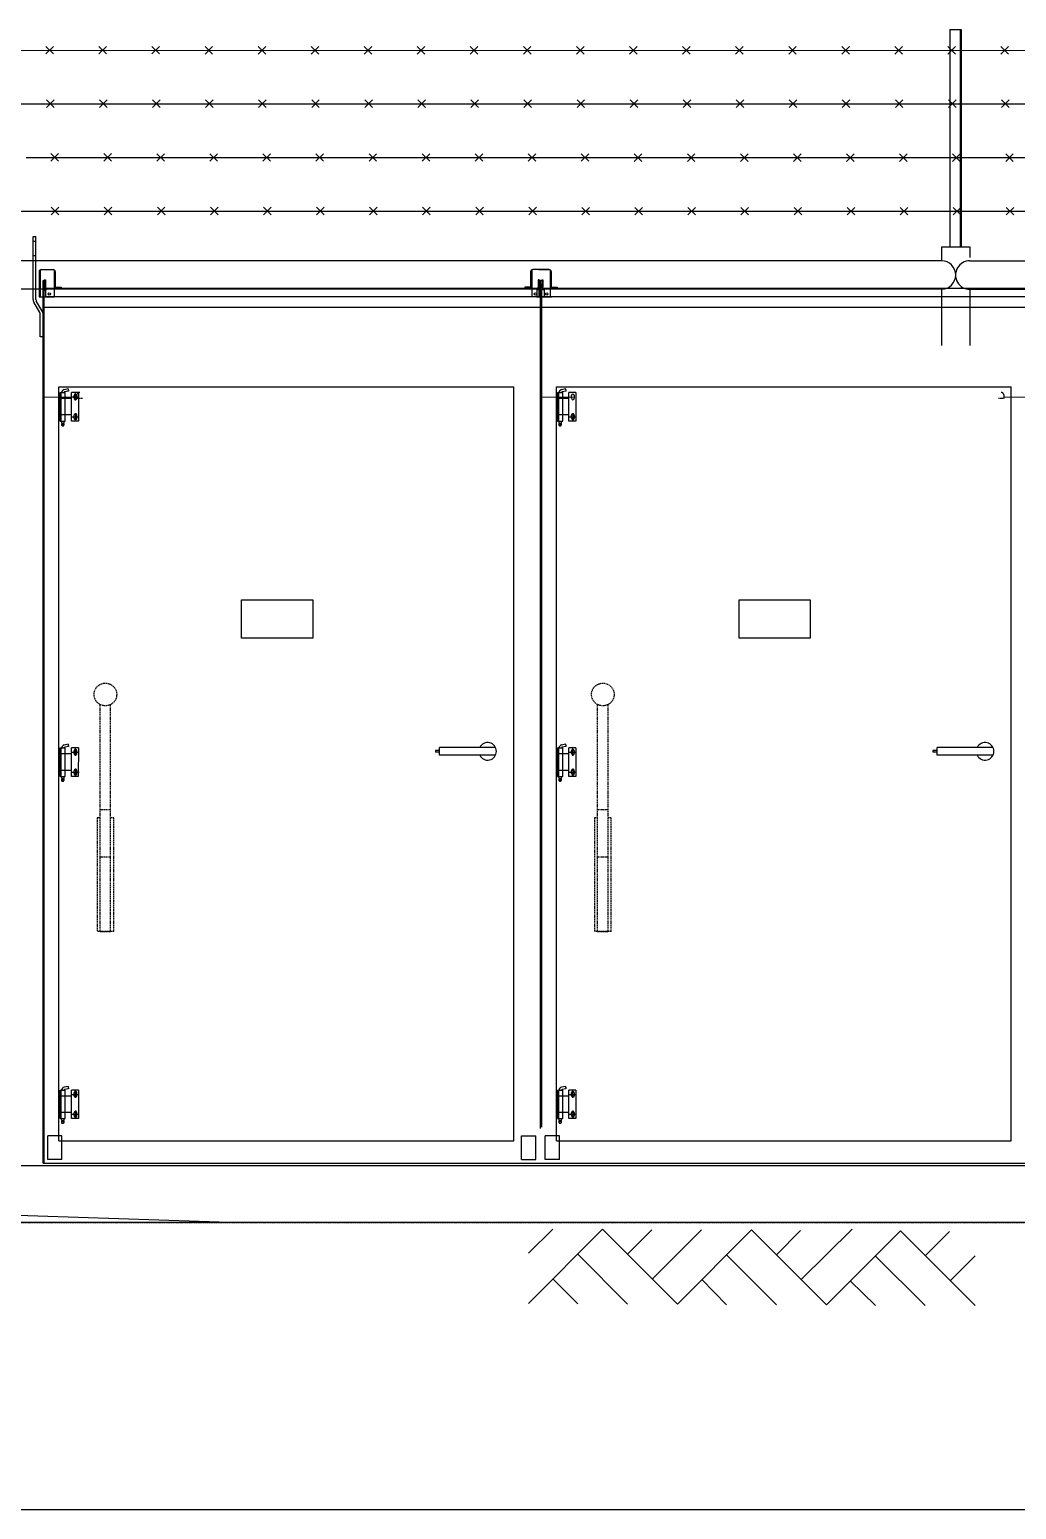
# Model space of a CAD drawing. Extents: x -326402 to 5111156, y -86404 to 1223589.
# Drawn here: x -42441 to -39837, y -38801 to -34897 of the extents above; entities that cross this region are included whole.
import ezdxf

# ---------------------------------------------------------------- set-up
doc = ezdxf.new("R2010")
doc.units = 0
doc.header["$LTSCALE"] = 0.5
doc.header["$MEASUREMENT"] = 0
doc.linetypes.add('HIDDEN', pattern=[9.525, 6.35, -3.175])
for name, color, linetype in [('1', 7, 'Continuous'), ('21', 7, 'Continuous'), ('22', 7, 'Continuous'), ('23', 7, 'Continuous'), ('24', 7, 'Continuous'), ('27', 7, 'Continuous'), ('40', 7, 'Continuous'), ('47', 7, 'Continuous'), ('51', 7, 'Continuous')]:
    doc.layers.add(name, color=color, linetype=linetype)

# ---------------------------------------------------------------- blocks, each defined once
blk = doc.blocks.new('TER')
at = {"layer": '40', "color": 5, "linetype": 'Continuous'}
for p, q in [((-2.6125, -0.85), (-1.75, 0)), ((-2.6125, -2.6125), (0, 0)), ((2.6375, -2.6375), (0, 0)), ((6.9875, -1.775), (8.775, 0)), ((0.875, -0.875), (1.725, -0.025)), ((1.75, -1.75), (3.475, -0.025)), ((2.6375, -2.6375), (5.2375, -0.025)), ((7.875, -2.6625), (5.2375, -0.025)), ((6.1125, -0.9), (6.9625, -0.05)), ((7.875, -2.6625), (10.475, -0.0625)), ((13.1, -2.6875), (10.475, -0.0625)), ((11.35, -0.9375), (12.2, -0.0875)), ((0.875, -2.6375), (-0.875, -0.875)), ((6.1125, -2.6625), (4.3625, -0.9)), ((11.35, -2.6875), (9.5875, -0.9375)), ((12.225, -1.8125), (13.1, -0.9375)), ((-0.875, -2.625), (-1.75, -1.75)), ((4.3625, -2.6625), (3.4875, -1.775)), ((9.6, -2.6875), (8.7125, -1.8125))]:
    blk.add_line(p, q, dxfattribs=at)

msp = doc.modelspace()

# ---------------------------------------------------------------- linework, layer by layer
at = {"color": 6, "linetype": 'Continuous'}
for p, q in [((-41881.3, -36401.6), (-41693.4, -36401.6)), ((-41881.3, -36502.8), (-41881.3, -36401.6)), ((-41693.4, -36401.6), (-41693.4, -36502.8)), ((-40568.9, -36401.6), (-40380.9, -36401.6)), ((-40568.8, -36502.8), (-40568.9, -36401.6)), ((-40380.9, -36401.6), (-40380.9, -36502.8)), ((-41693.4, -36502.8), (-41881.3, -36502.8)), ((-40380.9, -36502.8), (-40568.8, -36502.8))]:
    msp.add_line(p, q, dxfattribs=at)
at = {"layer": '1', "color": 3, "linetype": 'Continuous'}
for p, q in [((-40012.4, -34897), (-39982.4, -34897)), ((-40012.4, -34897), (-40012.4, -35470)), ((-39985.4, -34897.1), (-39985.5, -35470)), ((-39982.4, -34897), (-39982.5, -35470)), ((-42377.7, -34941.4), (-42397.9, -34961.4)), ((-42397.9, -34941.4), (-42377.8, -34961.4)), ((-42237.7, -34941.4), (-42257.9, -34961.4)), ((-42257.9, -34941.4), (-42237.7, -34961.4)), ((-42097.7, -34941.4), (-42117.9, -34961.4)), ((-42117.9, -34941.4), (-42097.7, -34961.4)), ((-41957.8, -34941.5), (-41977.9, -34961.5)), ((-41977.9, -34941.5), (-41957.8, -34961.5)), ((-41817.8, -34941.5), (-41837.9, -34961.5)), ((-41837.9, -34941.5), (-41817.7, -34961.5)), ((-41677.8, -34941.5), (-41697.9, -34961.5)), ((-41697.9, -34941.5), (-41677.7, -34961.5)), ((-41537.8, -34941.5), (-41557.9, -34961.5)), ((-41557.9, -34941.5), (-41537.7, -34961.5)), ((-41397.8, -34941.6), (-41417.9, -34961.5)), ((-41417.9, -34941.6), (-41397.7, -34961.5)), ((-41257.7, -34941.6), (-41277.9, -34961.6)), ((-41277.9, -34941.6), (-41257.7, -34961.6)), ((-41117.8, -34941.6), (-41137.9, -34961.6)), ((-41137.9, -34941.6), (-41117.7, -34961.6)), ((-40977.7, -34941.6), (-40997.9, -34961.6)), ((-40997.9, -34941.6), (-40977.8, -34961.6)), ((-40837.8, -34941.6), (-40857.9, -34961.6)), ((-40857.9, -34941.6), (-40837.8, -34961.6)), ((-40697.8, -34941.7), (-40717.9, -34961.7)), ((-40717.9, -34941.7), (-40697.8, -34961.7)), ((-40557.8, -34941.7), (-40577.9, -34961.7)), ((-40577.9, -34941.7), (-40557.8, -34961.7)), ((-40417.7, -34941.7), (-40437.9, -34961.7)), ((-40437.9, -34941.7), (-40417.8, -34961.7)), ((-40277.8, -34941.7), (-40297.9, -34961.7)), ((-40297.9, -34941.7), (-40277.8, -34961.7)), ((-40137.7, -34941.8), (-40157.9, -34961.8)), ((-40157.9, -34941.8), (-40137.8, -34961.8)), ((-39997.8, -34941.8), (-40017.9, -34961.8)), ((-40017.9, -34941.8), (-39997.8, -34961.8)), ((-39857.8, -34941.8), (-39877.9, -34961.8)), ((-39877.9, -34941.8), (-39857.8, -34961.8)), ((-43287.7, -34951.3), (-33982.5, -34952.8)), ((-43282.8, -35092.7), (-33982.5, -35092.7)), ((-42376.3, -35082.6), (-42396.4, -35102.6)), ((-42396.4, -35082.7), (-42376.3, -35102.7)), ((-42236.3, -35082.7), (-42256.4, -35102.7)), ((-42256.4, -35082.7), (-42236.3, -35102.7)), ((-42096.3, -35082.7), (-42116.4, -35102.7)), ((-42116.4, -35082.7), (-42096.3, -35102.6)), ((-41956.3, -35082.7), (-41976.4, -35102.7)), ((-41976.4, -35082.7), (-41956.3, -35102.7)), ((-41816.3, -35082.7), (-41836.4, -35102.7)), ((-41836.4, -35082.7), (-41816.3, -35102.7)), ((-41676.3, -35082.7), (-41696.4, -35102.7)), ((-41696.4, -35082.7), (-41676.3, -35102.7)), ((-41536.3, -35082.7), (-41556.4, -35102.7)), ((-41556.4, -35082.7), (-41536.3, -35102.7)), ((-41396.3, -35082.7), (-41416.4, -35102.7)), ((-41416.4, -35082.7), (-41396.3, -35102.7)), ((-41256.3, -35082.7), (-41276.4, -35102.7)), ((-41276.4, -35082.7), (-41256.3, -35102.7)), ((-41136.4, -35082.6), (-41116.3, -35102.7)), ((-41116.3, -35082.7), (-41136.4, -35102.7)), ((-40976.3, -35082.7), (-40996.4, -35102.7)), ((-40996.4, -35082.7), (-40976.3, -35102.7)), ((-40836.3, -35082.7), (-40856.4, -35102.7)), ((-40856.4, -35082.7), (-40836.3, -35102.7)), ((-40696.3, -35082.7), (-40716.4, -35102.7)), ((-40716.4, -35082.7), (-40696.3, -35102.7)), ((-40556.3, -35082.7), (-40576.4, -35102.7)), ((-40576.4, -35082.7), (-40556.3, -35102.7)), ((-40416.3, -35082.7), (-40436.4, -35102.7)), ((-40436.4, -35082.7), (-40416.3, -35102.7)), ((-40296.5, -35082.7), (-40276.3, -35102.6)), ((-40276.3, -35082.7), (-40296.4, -35102.7)), ((-40136.3, -35082.7), (-40156.4, -35102.7)), ((-40156.4, -35082.7), (-40136.3, -35102.7)), ((-39996.3, -35082.7), (-40016.4, -35102.7)), ((-40016.4, -35082.7), (-39996.3, -35102.7)), ((-39876.5, -35082.7), (-39856.3, -35102.7)), ((-39856.3, -35082.7), (-39876.4, -35102.7)), ((-42450, -35234.2), (-42170, -35234.3)), ((-42385, -35244.3), (-42364.9, -35224.3)), ((-42364.9, -35244.3), (-42385, -35224.3)), ((-42245, -35244.3), (-42224.9, -35224.3)), ((-42224.9, -35244.3), (-42245, -35224.3)), ((-42170, -35234.3), (-41890, -35234.4)), ((-42084.9, -35244.3), (-42105.1, -35224.4)), ((-42105, -35244.4), (-42084.9, -35224.4)), ((-41965.1, -35244.4), (-41944.9, -35224.4)), ((-41944.9, -35244.4), (-41965, -35224.4)), ((-41890.1, -35234.4), (-41610.1, -35234.4)), ((-41825.1, -35244.4), (-41805, -35224.4)), ((-41805, -35244.4), (-41825.1, -35224.4)), ((-41685.1, -35244.4), (-41665, -35224.4)), ((-41665, -35244.4), (-41685.1, -35224.4)), ((-41610.1, -35234.4), (-41330.1, -35234.4)), ((-41545.1, -35244.4), (-41525, -35224.4)), ((-41525, -35244.4), (-41545.1, -35224.4)), ((-41405.1, -35244.5), (-41385, -35224.5)), ((-41385, -35244.5), (-41405.1, -35224.5)), ((-41330.1, -35234.5), (-41050.1, -35234.5)), ((-41245, -35244.5), (-41265.2, -35224.5)), ((-41265.1, -35244.5), (-41245, -35224.5)), ((-41105, -35244.5), (-41125.2, -35224.5)), ((-41125.1, -35244.5), (-41105, -35224.5)), ((-41050.2, -35234.5), (-40770.2, -35234.5)), ((-40985.2, -35244.5), (-40965.1, -35224.5)), ((-40965.1, -35244.5), (-40985.2, -35224.5)), ((-40825.1, -35244.6), (-40845.2, -35224.5)), ((-40845.2, -35244.6), (-40825.1, -35224.6)), ((-40770.2, -35234.5), (-40490.2, -35234.6)), ((-40705.2, -35244.6), (-40685.1, -35224.6)), ((-40685.1, -35244.6), (-40705.2, -35224.6)), ((-40565.2, -35244.6), (-40545.1, -35224.6)), ((-40545.1, -35244.6), (-40565.2, -35224.6)), ((-40490.2, -35234.6), (-40210.2, -35234.6)), ((-40425.3, -35244.6), (-40405.1, -35224.6)), ((-40405.2, -35244.6), (-40425.2, -35224.6)), ((-40285.3, -35244.6), (-40265.1, -35224.6)), ((-40265.1, -35244.7), (-40285.3, -35224.6)), ((-40210.3, -35234.6), (-39930.3, -35234.7)), ((-40145.3, -35244.6), (-40125.2, -35224.7)), ((-40125.2, -35244.7), (-40145.3, -35224.7)), ((-40005.3, -35244.7), (-39985.2, -35224.7)), ((-39985.2, -35244.7), (-40005.3, -35224.7)), ((-39930.3, -35234.7), (-39650.3, -35234.7)), ((-39865.3, -35244.7), (-39845.2, -35224.7)), ((-39845.2, -35244.7), (-39865.3, -35224.7)), ((-42383.6, -35385.7), (-42363.4, -35365.7)), ((-42363.4, -35385.7), (-42383.5, -35365.7)), ((-42243.6, -35385.7), (-42223.5, -35365.7)), ((-42223.5, -35385.7), (-42243.6, -35365.8)), ((-42103.6, -35385.8), (-42083.5, -35365.8)), ((-42083.4, -35385.8), (-42103.6, -35365.8)), ((-41963.6, -35385.8), (-41943.5, -35365.8)), ((-41943.5, -35385.8), (-41963.6, -35365.8)), ((-41823.6, -35385.8), (-41803.5, -35365.8)), ((-41803.5, -35385.8), (-41823.6, -35365.8)), ((-41663.5, -35385.9), (-41683.7, -35365.8)), ((-41683.6, -35385.8), (-41663.5, -35365.8)), ((-41543.7, -35385.8), (-41523.5, -35365.9)), ((-41523.5, -35385.9), (-41543.7, -35365.9)), ((-41403.7, -35385.9), (-41383.6, -35365.9)), ((-41383.6, -35385.9), (-41403.7, -35365.9)), ((-41263.7, -35385.9), (-41243.5, -35365.9)), ((-41243.6, -35385.9), (-41263.7, -35365.9)), ((-41123.7, -35385.9), (-41103.6, -35365.9)), ((-41103.6, -35385.9), (-41123.7, -35365.9)), ((-40983.7, -35385.9), (-40963.6, -35366)), ((-40963.6, -35385.9), (-40983.7, -35366)), ((-40843.8, -35386), (-40823.6, -35366)), ((-40823.6, -35386), (-40843.7, -35366)), ((-40703.8, -35386), (-40683.6, -35366)), ((-40683.6, -35386), (-40703.7, -35366)), ((-40563.8, -35386), (-40543.7, -35366)), ((-40543.6, -35386), (-40563.8, -35366)), ((-40403.6, -35386.1), (-40423.8, -35366)), ((-40423.8, -35386), (-40403.7, -35366.1)), ((-40263.7, -35386.1), (-40283.8, -35366)), ((-40283.8, -35386.1), (-40263.7, -35366.1)), ((-40143.8, -35386.1), (-40123.7, -35366.1)), ((-40123.7, -35386.1), (-40143.8, -35366.1)), ((-40003.8, -35386.1), (-39983.7, -35366.1)), ((-39983.7, -35386.1), (-40003.8, -35366.1)), ((-39863.8, -35386.1), (-39843.7, -35366.1)), ((-39843.7, -35386.1), (-39863.8, -35366.1)), ((-42588.5, -35375.7), (-42308.5, -35375.7)), ((-42308.6, -35375.7), (-42028.6, -35375.8)), ((-42028.6, -35375.7), (-41748.6, -35375.8)), ((-41748.6, -35375.8), (-41468.6, -35375.8)), ((-41468.6, -35375.8), (-41188.7, -35375.9)), ((-41188.7, -35375.9), (-40908.7, -35375.9)), ((-40908.7, -35375.9), (-40628.7, -35376)), ((-40628.8, -35376), (-40348.8, -35376)), ((-40348.8, -35376), (-40068.8, -35376.1)), ((-40068.8, -35376.1), (-39788.8, -35376.1)), ((-40035, -35470), (-40034.9, -35507.1)), ((-40035, -35470), (-39959.9, -35470)), ((-39959.9, -35470), (-39960, -35498.6)), ((-40034.9, -35507.1), (-43321.6, -35507.1)), ((-39959.9, -35507.1), (-37034.9, -35507.1)), ((-40034.9, -35582.1), (-43326.5, -35582.1)), ((-40034.9, -35582.1), (-40034.9, -35730.5)), ((-39959.9, -35582.1), (-39959.9, -35730.5)), ((-39959.9, -35582.1), (-37393.8, -35582.1)), ((-32857.9, -38044.7), (-44106.7, -38044.1))]:
    msp.add_line(p, q, dxfattribs=at)
for centre, start, end in [((-40034.7, -35544.6), 269.9997, 89.9997), ((-39960.1, -35544.6), 89.9997, 269.9997)]:
    msp.add_arc(centre, 37.5, start, end, dxfattribs=at)
at = {"layer": '21', "color": 6, "linetype": 'Continuous'}
for p, q in [((-42405.3, -37887.9), (-42405.3, -35558.8)), ((-42402.2, -35556.9), (-42402.1, -35576.9)), ((-42402.2, -35556.9), (-42399, -35556.9)), ((-42399, -35556.9), (-42399, -35576.8)), ((-41095.9, -35556.9), (-41099, -35556.9)), ((-41099, -35556.9), (-41099, -35576.9)), ((-41095.9, -35556.9), (-41095.9, -35576.9)), ((-41092.8, -37796), (-41092.8, -35558.8)), ((-41089.6, -35556.9), (-41089.7, -35576.9)), ((-41089.6, -35556.9), (-41089.6, -35576.9)), ((-41089.6, -35556.9), (-41086.5, -35556.9)), ((-41089.6, -35556.9), (-41086.5, -35556.9)), ((-41086.5, -35556.9), (-41086.5, -35576.9)), ((-41086.5, -35556.9), (-41086.5, -35576.9)), ((-42399, -35576.8), (-42399, -35601.9)), ((-41743.4, -35601.9), (-42399, -35601.9)), ((-41743.4, -35580), (-42395.9, -35580)), ((-41102.1, -35601.9), (-41745.9, -35601.9)), ((-41102.2, -35580), (-41742.8, -35580)), ((-41102.2, -35580), (-41102.1, -35601.9)), ((-40430.9, -35601.9), (-41086.5, -35601.9)), ((-41083.4, -35580), (-41083.4, -35601.9)), ((-40430.9, -35580), (-41083.4, -35580)), ((-39789.6, -35601.9), (-40433.4, -35601.9)), ((-39789.6, -35580), (-40430.3, -35580)), ((-42405.3, -35999.4), (-42405.2, -36215.4)), ((-41092.8, -35999.4), (-41092.8, -36215.4)), ((-41370.1, -36798.7), (-41370.1, -36803.7)), ((-41359, -36798.7), (-41370.1, -36798.7)), ((-41359, -36803.7), (-41370.1, -36803.7)), ((-41211.3, -36791.2), (-41359, -36791.2)), ((-41359, -36811.2), (-41359, -36791.2)), ((-41211.2, -36811.2), (-41359, -36811.2)), ((-40057.6, -36798.7), (-40057.5, -36803.7)), ((-40046.5, -36798.7), (-40057.6, -36798.7)), ((-40046.5, -36803.7), (-40057.5, -36803.7)), ((-39898.7, -36791.2), (-40046.5, -36791.2)), ((-40046.5, -36811.2), (-40046.5, -36791.2)), ((-39898.7, -36811.2), (-40046.5, -36811.2)), ((-42405.3, -37887.9), (-41092.8, -37887.9)), ((-41092.8, -37887.9), (-39780.3, -37887.9))]:
    msp.add_line(p, q, dxfattribs=at)
for centre, radius, start, end in [((-42395.9, -35576.8), 6.25, 179.9997, 269.9997), ((-42395.9, -35576.8), 3.13, 179.9997, 269.9997), ((-41102.2, -35576.9), 6.25, 269.9997, 359.9997), ((-41102.2, -35576.9), 3.13, 269.9997, 359.9997), ((-41083.4, -35576.8), 6.25, 179.9997, 269.9997), ((-41083.4, -35576.9), 6.25, 179.9997, 269.9997), ((-41083.4, -35576.8), 3.13, 179.9997, 269.9997), ((-41083.4, -35576.9), 3.13, 179.9997, 269.9997), ((-41232.1, -36801.2), 23.1, 205.6217, 154.3777), ((-39919.6, -36801.2), 23.1, 205.6217, 154.3777)]:
    msp.add_arc(centre, radius, start, end, dxfattribs=at)
at = {"layer": '22', "color": 3, "linetype": 'HIDDEN'}
for p, q in [((-42315.9, -35869.5), (-42315.9, -35862)), ((-42315.9, -35869.5), (-42300.9, -35869.5)), ((-39884.6, -35869.5), (-39869.7, -35869.5)), ((-39869.7, -35869.5), (-39869.6, -35862))]:
    msp.add_line(p, q, dxfattribs=at)
for centre, start, end in [((-42308.4, -35862), 89.9997, 179.9997), ((-39877.2, -35862), 359.9997, 89.9997)]:
    msp.add_arc(centre, 7.5, start, end, dxfattribs=at)
at = {"layer": '23', "color": 6, "linetype": 'Continuous'}
for p, q in [((-42431.5, -35608.8), (-42431.5, -35443.1)), ((-42431.5, -35443.1), (-42424, -35443.1)), ((-42424, -35608.8), (-42424, -35443.1)), ((-42415.6, -35535.6), (-42415.6, -35601.9)), ((-42412.5, -35530.6), (-42412.5, -35601.8)), ((-42410, -35530), (-42378.7, -35530)), ((-42405.3, -35558.8), (-42402.1, -35558.8)), ((-42405.3, -37796), (-42405.3, -35558.8)), ((-42402.1, -35558.8), (-42402.1, -35585.2)), ((-42376.2, -35530.6), (-42376.2, -35601.9)), ((-42373.1, -35535.6), (-42373.1, -35574.4)), ((-41118.7, -35535.6), (-41118.7, -35574.4)), ((-41115.5, -35530.6), (-41115.6, -35601.9)), ((-41069.9, -35530), (-41113.1, -35530)), ((-41097.5, -35530), (-41069.8, -35530)), ((-41095.9, -35601.9), (-41095.9, -35558.8)), ((-41092.8, -35558.8), (-41095.9, -35558.8)), ((-41092.8, -35558.8), (-41089.6, -35558.8)), ((-41092.8, -35558.8), (-41089.6, -35558.8)), ((-41092.8, -37796), (-41092.8, -35558.8)), ((-41089.6, -35558.8), (-41089.6, -35585.2)), ((-41089.6, -35558.8), (-41089.6, -35585.2)), ((-41067.3, -35530.6), (-41067.3, -35601.9)), ((-41064.2, -35535.6), (-41064.2, -35574.4)), ((-42415.6, -35601.9), (-42376.2, -35601.9)), ((-42402.1, -35866.4), (-42402.1, -35585.2)), ((-42402.1, -37887.9), (-42402.1, -35585.2)), ((-42370.6, -35576.9), (-42357.5, -35576.9)), ((-42370.6, -35580), (-42357.5, -35580)), ((-42357.5, -35576.9), (-42357.5, -35580)), ((-41134.3, -35576.9), (-41134.3, -35580)), ((-41121.2, -35576.9), (-41134.3, -35576.9)), ((-41121.2, -35580), (-41134.3, -35580)), ((-41067.3, -35601.9), (-41115.6, -35601.9)), ((-41103.1, -35601.9), (-41063.7, -35601.9)), ((-41089.6, -35866.3), (-41089.6, -35585.2)), ((-41089.6, -37792.9), (-41089.6, -35585.2)), ((-41058.7, -35580), (-41061.8, -35580)), ((-41061.7, -35576.9), (-41048.6, -35576.9)), ((-41061.7, -35580), (-41048.6, -35580)), ((-41058.1, -35576.9), (-41048.6, -35576.9)), ((-41058.1, -35580), (-41045, -35580)), ((-41048.6, -35576.9), (-41048.6, -35580)), ((-42413.8, -35643.5), (-42429.5, -35616.3)), ((-42407.3, -35639.8), (-42423, -35612.6)), ((-42405.3, -35629), (-41092.7, -35629)), ((-41092.8, -35629), (-39780.3, -35629)), ((-42412.8, -35707.8), (-42412.8, -35647.3)), ((-42405.3, -35647.3), (-42405.3, -35707.8)), ((-42405.3, -35647.3), (-42405.3, -35707.8)), ((-42405.3, -35707.8), (-42412.8, -35707.8)), ((-42363.4, -35839.5), (-41163.4, -35839.5)), ((-42363.4, -37829.2), (-42363.4, -35839.5)), ((-41163.4, -37829.2), (-41163.4, -35839.5)), ((-41050.9, -35839.5), (-39850.9, -35839.5)), ((-41050.9, -37829.2), (-41050.9, -35839.5)), ((-39850.9, -37829.2), (-39850.9, -35839.5)), ((-42402.1, -35866.4), (-42315.9, -35866.3)), ((-41089.6, -35866.3), (-41003.4, -35866.4)), ((-39869.6, -35866.3), (-39783.4, -35866.4)), ((-42405.3, -37796), (-42405.3, -37799.2)), ((-42405.3, -37796), (-42405.3, -37799.2)), ((-42405.3, -37799.2), (-42405.3, -37796)), ((-42405.3, -37796), (-42405.3, -37799.2)), ((-42392.8, -37877.9), (-42392.8, -37815.4)), ((-42355.3, -37815.4), (-42392.8, -37815.4)), ((-42363.4, -37829.2), (-41163.4, -37829.2)), ((-42355.3, -37877.9), (-42355.3, -37815.4)), ((-41142.8, -37877.9), (-41142.8, -37815.4)), ((-41142.8, -37815.4), (-41105.3, -37815.4)), ((-41105.3, -37877.9), (-41105.3, -37815.4)), ((-41080.3, -37877.9), (-41080.3, -37815.4)), ((-41042.8, -37815.4), (-41080.3, -37815.4)), ((-41050.9, -37829.2), (-39850.9, -37829.2)), ((-41042.8, -37877.9), (-41042.8, -37815.4)), ((-42355.3, -37877.9), (-42392.8, -37877.9)), ((-41142.8, -37877.9), (-41105.3, -37877.9)), ((-41042.8, -37877.9), (-41080.3, -37877.9))]:
    msp.add_line(p, q, dxfattribs=at)
at = {"layer": '23', "color": 6, "linetype": 'HIDDEN'}
for p, q in [((-42254.5, -37276.2), (-42254.6, -36677.8)), ((-42227.1, -37276.2), (-42227.1, -36677.8)), ((-40942, -37276.2), (-40942.1, -36677.8)), ((-40914.6, -37276.2), (-40914.5, -36677.8)), ((-42254.6, -36954.6), (-42227, -36954.6)), ((-40942.1, -36954.6), (-40914.5, -36954.6)), ((-42254.6, -36976.2), (-42262.7, -36976.2)), ((-42262.7, -36976.2), (-42262.7, -37276.2)), ((-42218.9, -36976.2), (-42227.1, -36976.2)), ((-42218.9, -37276.2), (-42218.9, -36976.2)), ((-40942.1, -36976.2), (-40950.2, -36976.2)), ((-40950.2, -36976.2), (-40950.2, -37276.2)), ((-40906.4, -36976.2), (-40914.5, -36976.2)), ((-40906.4, -37276.2), (-40906.4, -36976.2)), ((-42254.5, -37079.1), (-42227, -37079.1)), ((-40942.1, -37079.1), (-40914.6, -37079.1)), ((-42218.9, -37276.2), (-42262.7, -37276.2)), ((-42254.5, -37276.2), (-42227.1, -37276.2)), ((-40906.4, -37276.2), (-40950.2, -37276.2)), ((-40942, -37276.2), (-40914.6, -37276.2))]:
    msp.add_line(p, q, dxfattribs=at)
at = {"layer": '23', "color": 6, "linetype": 'Continuous'}
for centre in [(-42388.7, -35594.3), (-41105.9, -35594.3), (-41076.2, -35594.3)]:
    msp.add_circle(centre, 3.2, dxfattribs=at)
at = {"layer": '23', "color": 6, "linetype": 'HIDDEN'}
for centre in [(-42240.8, -36651.2), (-40928.3, -36651.2)]:
    msp.add_circle(centre, 29.9, dxfattribs=at)
at = {"layer": '23', "color": 6, "linetype": 'Continuous'}
for centre, radius, start, end in [((-42410, -35535.6), 5.63, 89.9997, 179.9997), ((-42378.7, -35535.6), 5.63, 359.9997, 89.9997), ((-41113.1, -35535.6), 5.63, 89.9997, 179.9997), ((-41069.9, -35535.6), 5.63, 359.9997, 89.9997), ((-42370.6, -35574.3), 5.63, 179.9997, 269.9997), ((-42370.6, -35574.3), 2.5, 179.9997, 269.9997), ((-41121.2, -35574.4), 2.5, 269.9997, 359.9997), ((-41121.2, -35574.4), 5.63, 269.9997, 359.9997), ((-41061.7, -35574.4), 5.63, 179.9997, 269.9997), ((-41061.7, -35574.4), 2.5, 179.9997, 269.9997), ((-42416.5, -35608.8), 15, 179.9997, 209.9997), ((-42416.5, -35608.8), 7.5, 179.9997, 209.9997), ((-42420.3, -35647.3), 7.5, 359.9997, 29.9997), ((-42420.3, -35647.3), 15, 359.9997, 29.9997)]:
    msp.add_arc(centre, radius, start, end, dxfattribs=at)
at = {"layer": '24', "color": 6, "linetype": 'Continuous'}
for p, q in [((-42431.5, -35455.6), (-42424, -35455.6)), ((-42431.5, -35493.1), (-42424, -35493.1)), ((-42360.3, -35854.7), (-42346.5, -35854.7)), ((-42360.3, -35929.7), (-42360.3, -35854.7)), ((-42357.1, -35929.7), (-42357.1, -35854.7)), ((-42330.3, -35870.6), (-42357.1, -35870.7)), ((-42339.4, -35845), (-42349.4, -35847)), ((-42338.2, -35851.1), (-42348.3, -35853.1)), ((-42346.5, -35929.7), (-42346.5, -35854.7)), ((-42339.4, -35845), (-42338.2, -35851.1)), ((-42330.3, -35929.7), (-42330.2, -35854.7)), ((-42312.1, -35854.7), (-42330.2, -35854.7)), ((-42329.2, -35865.9), (-42310.1, -35866)), ((-42323.4, -35869.7), (-42323.4, -35862.2)), ((-42319.6, -35875.5), (-42319.6, -35856.4)), ((-42315.9, -35869.7), (-42315.9, -35862.2)), ((-42312.1, -35854.7), (-42312.1, -35929.7)), ((-41047.8, -35854.7), (-41034, -35854.7)), ((-41047.8, -35929.7), (-41047.8, -35854.7)), ((-41044.6, -35929.7), (-41044.7, -35854.7)), ((-41017.8, -35870.6), (-41044.6, -35870.6)), ((-41026.9, -35845), (-41036.9, -35847)), ((-41025.7, -35851.1), (-41035.8, -35853.1)), ((-41034, -35929.7), (-41034, -35854.7)), ((-41026.9, -35845), (-41025.7, -35851.1)), ((-40999.6, -35854.7), (-41017.8, -35854.7)), ((-41017.8, -35929.7), (-41017.8, -35854.7)), ((-41010.9, -35869.7), (-41010.9, -35862.2)), ((-41003.4, -35869.7), (-41003.4, -35862.2)), ((-40999.6, -35854.7), (-40999.6, -35929.7)), ((-42330.2, -35913.8), (-42357.1, -35913.7)), ((-42323.4, -35922.2), (-42323.4, -35914.7)), ((-42319.6, -35908.9), (-42319.6, -35928)), ((-42315.9, -35922.2), (-42315.9, -35914.7)), ((-41017.8, -35913.8), (-41044.7, -35913.8)), ((-41010.9, -35922.2), (-41010.9, -35914.7)), ((-41007.1, -35908.9), (-41007.2, -35928)), ((-41003.4, -35922.2), (-41003.4, -35914.7)), ((-42360.3, -35929.7), (-42346.5, -35929.7)), ((-42356.5, -35929.7), (-42356.5, -35935.3)), ((-42356.5, -35935.3), (-42350.2, -35935.3)), ((-42356.5, -35937.2), (-42350.3, -35937.2)), ((-42356.5, -35937.2), (-42356.5, -35941)), ((-42356.5, -35941), (-42350.3, -35940.9)), ((-42356.5, -35941), (-42355.2, -35942.2)), ((-42355.9, -35935.3), (-42355.9, -35937.2)), ((-42355.2, -35942.2), (-42351.5, -35942.2)), ((-42351.5, -35942.2), (-42350.3, -35940.9)), ((-42350.9, -35935.3), (-42350.9, -35937.2)), ((-42350.3, -35929.7), (-42350.2, -35935.3)), ((-42350.3, -35937.2), (-42350.3, -35940.9)), ((-42312.1, -35929.7), (-42330.3, -35929.7)), ((-42329.2, -35918.4), (-42310.1, -35918.5)), ((-41047.8, -35929.7), (-41034, -35929.7)), ((-41044, -35929.7), (-41044, -35935.3)), ((-41044, -35935.3), (-41037.8, -35935.3)), ((-41044, -35937.2), (-41037.8, -35937.2)), ((-41044, -35937.2), (-41044, -35941)), ((-41044, -35941), (-41037.8, -35940.9)), ((-41044, -35941), (-41042.8, -35942.2)), ((-41043.4, -35935.3), (-41043.4, -35937.2)), ((-41042.8, -35942.2), (-41039, -35942.2)), ((-41039, -35942.2), (-41037.8, -35940.9)), ((-41038.4, -35935.3), (-41038.4, -35937.2)), ((-41037.8, -35929.7), (-41037.8, -35935.3)), ((-41037.8, -35937.2), (-41037.8, -35940.9)), ((-40999.6, -35929.7), (-41017.8, -35929.7)), ((-41016.7, -35918.5), (-40997.6, -35918.5)), ((-42360.3, -36867.2), (-42360.2, -36792.2)), ((-42360.2, -36792.2), (-42346.5, -36792.2)), ((-42357.1, -36867.2), (-42357.1, -36792.2)), ((-42330.3, -36808.1), (-42357.1, -36808.1)), ((-42339.4, -36782.5), (-42349.4, -36784.5)), ((-42338.2, -36788.7), (-42348.2, -36790.6)), ((-42346.5, -36867.2), (-42346.5, -36792.2)), ((-42339.4, -36782.5), (-42338.2, -36788.7)), ((-42312.1, -36792.2), (-42330.3, -36792.2)), ((-42330.3, -36867.2), (-42330.3, -36792.2)), ((-42329.2, -36803.4), (-42310.1, -36803.4)), ((-42323.4, -36807.2), (-42323.4, -36799.7)), ((-42319.6, -36813), (-42319.6, -36793.9)), ((-42315.9, -36807.2), (-42315.9, -36799.7)), ((-42312.1, -36792.2), (-42312.2, -36867.2)), ((-41047.8, -36792.2), (-41034, -36792.2)), ((-41047.8, -36867.2), (-41047.8, -36792.2)), ((-41044.6, -36867.2), (-41044.6, -36792.2)), ((-41017.8, -36808.1), (-41044.6, -36808.1)), ((-41026.9, -36782.5), (-41036.9, -36784.5)), ((-41025.7, -36788.7), (-41035.8, -36790.6)), ((-41034, -36867.2), (-41034, -36792.2)), ((-41026.9, -36782.5), (-41025.7, -36788.7)), ((-40999.6, -36792.2), (-41017.8, -36792.2)), ((-41017.8, -36867.2), (-41017.8, -36792.2)), ((-41016.7, -36803.4), (-40997.6, -36803.5)), ((-41010.9, -36807.2), (-41010.9, -36799.7)), ((-41007.2, -36813), (-41007.1, -36793.9)), ((-41003.4, -36807.2), (-41003.4, -36799.7)), ((-40999.6, -36792.2), (-40999.6, -36867.2)), ((-42330.3, -36851.3), (-42357.1, -36851.3)), ((-42323.4, -36859.7), (-42323.4, -36852.2)), ((-42319.6, -36846.4), (-42319.6, -36865.5)), ((-42315.9, -36859.7), (-42315.9, -36852.2)), ((-41017.8, -36851.3), (-41044.7, -36851.3)), ((-41010.9, -36859.7), (-41010.9, -36852.2)), ((-41007.1, -36846.4), (-41007.2, -36865.5)), ((-41003.4, -36859.7), (-41003.4, -36852.2)), ((-42360.3, -36867.2), (-42346.5, -36867.2)), ((-42356.5, -36867.2), (-42356.5, -36872.8)), ((-42356.5, -36872.8), (-42350.3, -36872.8)), ((-42356.5, -36874.7), (-42350.3, -36874.7)), ((-42356.5, -36874.7), (-42356.5, -36878.4)), ((-42356.5, -36878.4), (-42355.3, -36879.7)), ((-42356.5, -36878.4), (-42350.3, -36878.4)), ((-42355.9, -36872.8), (-42355.9, -36874.7)), ((-42355.3, -36879.7), (-42351.5, -36879.7)), ((-42351.5, -36879.7), (-42350.3, -36878.4)), ((-42350.9, -36872.8), (-42350.9, -36874.7)), ((-42350.3, -36867.2), (-42350.3, -36872.8)), ((-42350.3, -36874.7), (-42350.3, -36878.4)), ((-42312.2, -36867.2), (-42330.3, -36867.2)), ((-42329.2, -36855.9), (-42310.1, -36855.9)), ((-41047.8, -36867.2), (-41034, -36867.2)), ((-41044, -36867.2), (-41044, -36872.8)), ((-41044, -36872.8), (-41037.8, -36872.8)), ((-41044, -36874.7), (-41037.8, -36874.7)), ((-41044, -36874.7), (-41044, -36878.5)), ((-41044, -36878.5), (-41042.8, -36879.7)), ((-41044, -36878.5), (-41037.8, -36878.5)), ((-41043.4, -36872.8), (-41043.4, -36874.7)), ((-41042.8, -36879.7), (-41039, -36879.7)), ((-41039, -36879.7), (-41037.8, -36878.5)), ((-41038.4, -36872.8), (-41038.4, -36874.7)), ((-41037.8, -36867.2), (-41037.8, -36872.8)), ((-41037.8, -36874.7), (-41037.8, -36878.5)), ((-40999.6, -36867.2), (-41017.8, -36867.2)), ((-41016.7, -36855.9), (-40997.6, -36856)), ((-42360.3, -37694.8), (-42346.5, -37694.8)), ((-42360.3, -37769.9), (-42360.3, -37694.8)), ((-42357.2, -37769.8), (-42357.2, -37694.8)), ((-42330.3, -37710.8), (-42357.2, -37710.8)), ((-42339.4, -37685.2), (-42349.4, -37687.1)), ((-42338.2, -37691.3), (-42348.3, -37693.2)), ((-42346.5, -37769.8), (-42346.5, -37694.8)), ((-42339.4, -37685.2), (-42338.2, -37691.3)), ((-42312.1, -37694.9), (-42330.3, -37694.8)), ((-42330.3, -37769.8), (-42330.3, -37694.8)), ((-42329.2, -37706.1), (-42310.1, -37706.1)), ((-42323.4, -37709.8), (-42323.4, -37702.3)), ((-42319.7, -37715.7), (-42319.7, -37696.5)), ((-42315.9, -37709.8), (-42315.9, -37702.3)), ((-42312.1, -37694.9), (-42312.1, -37769.8)), ((-41047.8, -37694.9), (-41034, -37694.8)), ((-41047.8, -37769.8), (-41047.8, -37694.9)), ((-41044.6, -37769.8), (-41044.7, -37694.8)), ((-41017.8, -37710.8), (-41044.6, -37710.8)), ((-41026.9, -37685.2), (-41036.9, -37687.1)), ((-41025.7, -37691.3), (-41035.8, -37693.2)), ((-41034, -37769.8), (-41034, -37694.8)), ((-41026.9, -37685.2), (-41025.7, -37691.3)), ((-40999.6, -37694.8), (-41017.8, -37694.8)), ((-41017.8, -37769.8), (-41017.8, -37694.8)), ((-41016.7, -37706.1), (-40997.6, -37706.1)), ((-41010.9, -37709.8), (-41010.9, -37702.4)), ((-41007.2, -37715.7), (-41007.1, -37696.5)), ((-41003.4, -37709.9), (-41003.4, -37702.3)), ((-40999.6, -37694.8), (-40999.7, -37769.8)), ((-42319.7, -37749), (-42319.7, -37768.2)), ((-41007.1, -37749), (-41007.2, -37768.2)), ((-42360.3, -37769.9), (-42346.5, -37769.8)), ((-42330.3, -37753.9), (-42357.1, -37753.9)), ((-42356.5, -37769.8), (-42356.5, -37775.5)), ((-42356.5, -37775.5), (-42350.3, -37775.5)), ((-42356.5, -37777.3), (-42350.3, -37777.3)), ((-42356.5, -37777.3), (-42356.5, -37781.1)), ((-42356.5, -37781.1), (-42355.3, -37782.3)), ((-42356.5, -37781.1), (-42350.3, -37781.1)), ((-42355.9, -37775.5), (-42355.9, -37777.3)), ((-42355.3, -37782.3), (-42351.5, -37782.3)), ((-42351.5, -37782.3), (-42350.3, -37781.1)), ((-42350.9, -37775.4), (-42350.9, -37777.3)), ((-42350.3, -37769.8), (-42350.3, -37775.5)), ((-42350.3, -37777.3), (-42350.3, -37781.1)), ((-42312.1, -37769.8), (-42330.3, -37769.8)), ((-42329.2, -37758.6), (-42310.1, -37758.6)), ((-42323.4, -37762.3), (-42323.4, -37754.8)), ((-42315.9, -37762.3), (-42315.9, -37754.8)), ((-41047.8, -37769.8), (-41034, -37769.8)), ((-41017.8, -37753.9), (-41044.7, -37753.9)), ((-41044, -37769.8), (-41044, -37775.5)), ((-41044, -37775.5), (-41037.8, -37775.5)), ((-41044, -37777.3), (-41037.8, -37777.3)), ((-41044, -37777.3), (-41044, -37781.1)), ((-41044, -37781.1), (-41042.8, -37782.3)), ((-41044, -37781.1), (-41037.8, -37781.1)), ((-41043.4, -37775.5), (-41043.4, -37777.3)), ((-41042.8, -37782.3), (-41039, -37782.3)), ((-41039, -37782.3), (-41037.8, -37781.1)), ((-41038.4, -37775.5), (-41038.4, -37777.3)), ((-41037.8, -37769.9), (-41037.8, -37775.5)), ((-41037.8, -37777.3), (-41037.8, -37781.1)), ((-40999.7, -37769.8), (-41017.8, -37769.8)), ((-41016.7, -37758.6), (-40997.6, -37758.6)), ((-41010.9, -37762.3), (-41010.9, -37754.8)), ((-41003.4, -37762.3), (-41003.4, -37754.8))]:
    msp.add_line(p, q, dxfattribs=at)
for centre, radius, start, end in [((-42347.8, -35855.5), 8.75, 101.0188, 174.3487), ((-42347.8, -35855.5), 2.5, 101.0188, 159.8399), ((-42342.9, -35848.9), 5.25, 334.5117, 47.5258), ((-42319.7, -35862.2), 3.75, 359.9997, 179.9997), ((-42319.7, -35869.7), 3.75, 179.9997, 359.9997), ((-41035.3, -35855.5), 8.75, 101.0188, 174.3487), ((-41035.3, -35855.5), 2.5, 101.0188, 159.8399), ((-41030.4, -35848.9), 5.25, 334.5117, 47.5258), ((-41007.2, -35862.2), 3.75, 359.9997, 179.9997), ((-41007.2, -35869.7), 3.75, 179.9997, 359.9997), ((-42319.7, -35914.7), 3.75, 359.9997, 179.9997), ((-41007.2, -35914.7), 3.75, 359.9997, 179.9997), ((-42319.7, -35922.2), 3.75, 179.9997, 359.9997), ((-41007.2, -35922.2), 3.75, 179.9997, 359.9997), ((-42347.8, -36793), 8.75, 101.0188, 174.3487), ((-42347.8, -36793), 2.5, 101.0188, 159.8399), ((-42342.9, -36786.4), 5.25, 334.5117, 47.5258), ((-42319.7, -36799.7), 3.75, 359.9997, 179.9997), ((-42319.7, -36807.2), 3.75, 179.9997, 359.9997), ((-41035.3, -36793), 8.75, 101.0188, 174.3487), ((-41035.3, -36793), 2.5, 101.0188, 159.8399), ((-41030.4, -36786.4), 5.25, 334.5117, 47.5258), ((-41007.2, -36799.7), 3.75, 359.9997, 179.9997), ((-41007.2, -36807.2), 3.75, 179.9997, 359.9997), ((-42319.7, -36852.2), 3.75, 359.9997, 179.9997), ((-41007.2, -36852.2), 3.75, 359.9997, 179.9997), ((-42319.7, -36859.7), 3.75, 179.9997, 359.9997), ((-41007.2, -36859.7), 3.75, 179.9997, 359.9997), ((-42347.8, -37695.7), 8.75, 101.0188, 174.3487), ((-42347.8, -37695.7), 2.5, 101.0188, 159.8399), ((-42342.9, -37689), 5.25, 334.5117, 47.5258), ((-42319.7, -37702.3), 3.75, 359.9997, 179.9997), ((-42319.7, -37709.8), 3.75, 179.9997, 359.9997), ((-41035.3, -37695.7), 8.75, 101.0188, 174.3487), ((-41035.3, -37695.7), 2.5, 101.0188, 159.8399), ((-41030.4, -37689), 5.25, 334.5117, 47.5258), ((-41007.2, -37702.3), 3.75, 359.9997, 179.9997), ((-41007.2, -37709.8), 3.75, 179.9997, 359.9997), ((-42319.7, -37754.8), 3.75, 359.9997, 179.9997), ((-41007.2, -37754.8), 3.75, 359.9997, 179.9997), ((-42319.7, -37762.3), 3.75, 179.9997, 359.9997), ((-41007.2, -37762.3), 3.75, 179.9997, 359.9997)]:
    msp.add_arc(centre, radius, start, end, dxfattribs=at)
at = {"layer": '27', "color": 4, "linetype": 'Continuous'}
msp.add_line((-41261.9, -37894.2), (-38199.4, -37894.2), dxfattribs=at)
at = {"layer": '47', "color": 8, "linetype": 'Continuous'}
msp.add_line((-47307, -37864), (-41887.1, -38044.6), dxfattribs=at)
at = {"layer": '47', "color": 9, "linetype": 'Continuous'}
msp.add_line((-42490.5, -37894.2), (-38211.3, -37894.2), dxfattribs=at)
at = {"layer": '47', "color": 8, "linetype": 'HIDDEN'}
msp.add_line((-47307, -38044.6), (-32928.4, -38044.6), dxfattribs=at)
at = {"layer": '51', "linetype": 'Continuous'}
msp.add_line((-47497.7, -38801.2), (-33997.5, -38801.2), dxfattribs=at)

# ---------------------------------------------------------------- block references
at = {"layer": '40', "color": 5, "linetype": 'Continuous', "xscale": 75, "yscale": 75, "zscale": 75}
msp.add_blockref('TER', (-40928.7, -38061.8, -0.1), dxfattribs=at)

doc.saveas('drawing.dxf')
